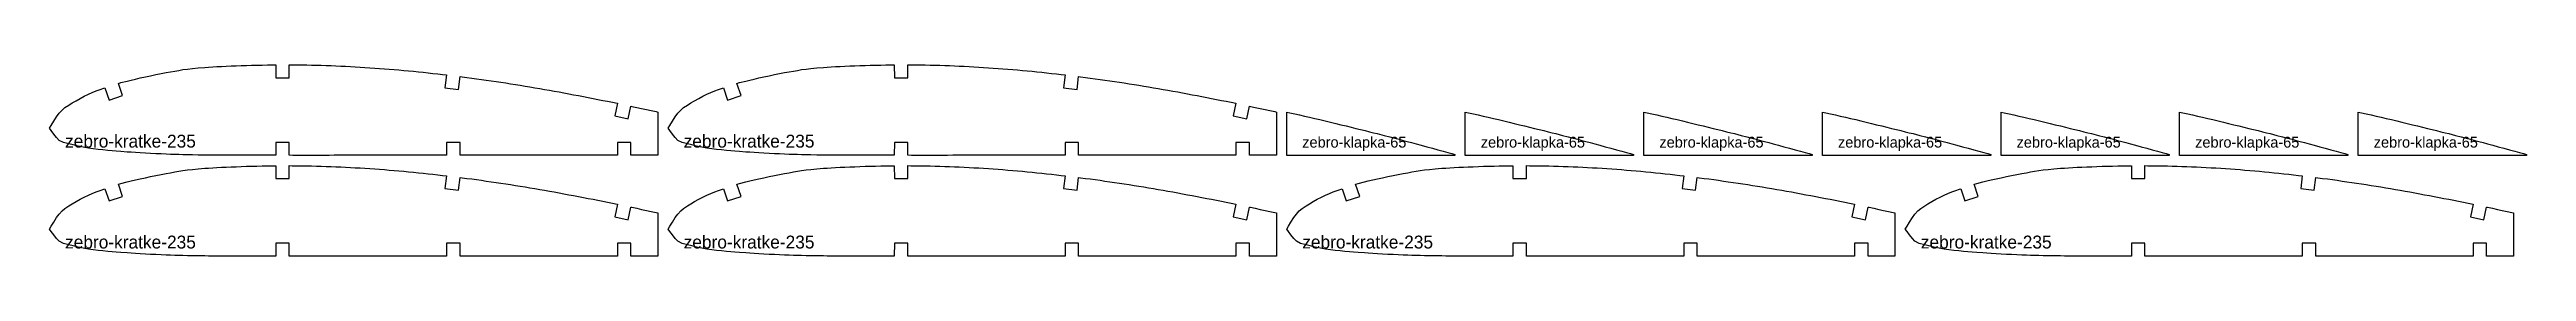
# Model space of a CAD drawing. Header units: metres. Extents: x 5 to 962, y 5 to 79.
import ezdxf

# ---------------------------------------------------------------- set-up
doc = ezdxf.new("R2010")
doc.units = ezdxf.units.M
doc.layers.add('CUT', color=7, linetype='CONTINUOUS')
doc.layers.add('POPIS', color=1, linetype='CONTINUOUS')

msp = doc.modelspace()

# ---------------------------------------------------------------- linework, layer by layer
at = {"layer": 'CUT'}
for points in [[(5, 54.61), (5.674, 55.724), (6.641, 57.338), (7.725, 59.05), (8.75, 60.46), (9.861, 61.671), (10.972, 62.582), (12.5, 63.61), (13.76, 64.404), (15.23, 65.279), (16.82, 66.177), (18.44, 67.039), (20, 67.81), (21.5, 68.476), (23, 69.076), (24.5, 69.628), (26, 70.15), (26.4, 70.286), (27.995, 65.547), (33.195, 67.261), (31.6, 72), (32.598, 72.292), (35, 72.91), (36.516, 73.276), (38.223, 73.678), (40.076, 74.105), (42.031, 74.543), (44.045, 74.979), (46.074, 75.401), (48.074, 75.795), (50, 76.15), (51.772, 76.469), (53.398, 76.768), (54.966, 77.047), (56.562, 77.309), (58.276, 77.552), (60.195, 77.78), (62.407, 77.992), (65, 78.19), (66.463, 78.285), (68.032, 78.379), (69.697, 78.472), (71.445, 78.561), (73.267, 78.648), (75.151, 78.731), (77.087, 78.81), (79.062, 78.884), (81.068, 78.951), (83.091, 79.013), (85.121, 79.067), (87.148, 79.114), (89.161, 79.152), (91.147, 79.181), (92.4, 79.194), (92.412, 74.194), (97.612, 74.206), (97.6, 79.206), (98.75, 79.201), (100.625, 79.185), (102.5, 79.161), (104.375, 79.129), (106.25, 79.089), (108.125, 79.043), (110, 78.989), (111.875, 78.927), (113.75, 78.859), (115.625, 78.784), (117.5, 78.702), (119.375, 78.614), (121.25, 78.519), (123.125, 78.417), (125, 78.31), (126.875, 78.195), (128.75, 78.073), (130.625, 77.943), (132.5, 77.807), (134.375, 77.663), (136.25, 77.512), (138.125, 77.354), (140, 77.19), (141.875, 77.02), (143.75, 76.844), (145.625, 76.662), (147.5, 76.474), (149.375, 76.281), (151.25, 76.082), (153.125, 75.878), (155, 75.67), (156.875, 75.456), (158.4, 75.276), (157.789, 70.314), (162.989, 69.673), (163.6, 74.636), (164.375, 74.537), (166.25, 74.293), (168.125, 74.043), (170, 73.787), (171.875, 73.526), (173.75, 73.26), (175.625, 72.989), (177.5, 72.712), (179.375, 72.431), (181.25, 72.145), (183.125, 71.855), (185, 71.56), (186.875, 71.259), (188.75, 70.953), (190.625, 70.641), (192.5, 70.324), (194.375, 70.001), (196.25, 69.673), (198.125, 69.34), (200, 69.002), (201.875, 68.66), (203.75, 68.314), (205.625, 67.964), (207.5, 67.61), (209.375, 67.252), (211.25, 66.891), (213.125, 66.527), (215, 66.16), (216.875, 65.789), (218.75, 65.414), (220.625, 65.035), (222.5, 64.652), (224.375, 64.265), (224.4, 64.26), (223.371, 59.367), (228.571, 58.273), (229.6, 63.166), (230, 63.081), (231.875, 62.679), (233.75, 62.273), (235.625, 61.864), (237.5, 61.452), (239.375, 61.036), (240, 60.896), (240, 44.11), (239, 44.11), (237, 44.11), (235, 44.11), (233, 44.11), (231, 44.11), (229.6, 44.11), (229.6, 49.11), (224.4, 49.11), (224.4, 44.11), (223, 44.11), (221, 44.11), (219, 44.11), (217, 44.11), (215, 44.11), (213, 44.11), (211, 44.11), (209, 44.11), (207, 44.11), (205, 44.11), (203, 44.11), (201, 44.11), (199, 44.11), (197, 44.11), (195, 44.11), (193, 44.11), (191, 44.11), (189, 44.11), (187, 44.11), (185, 44.11), (183, 44.11), (181, 44.11), (179, 44.11), (177, 44.11), (175, 44.11), (173, 44.11), (171, 44.11), (169, 44.11), (167, 44.11), (165, 44.11), (163.6, 44.11), (163.6, 49.11), (158.4, 49.11), (158.4, 44.11), (157, 44.11), (155, 44.11), (153, 44.11), (151, 44.11), (149, 44.11), (147, 44.11), (145, 44.11), (143, 44.11), (141, 44.11), (139, 44.11), (137, 44.11), (135, 44.11), (133, 44.11), (131, 44.11), (129, 44.11), (127, 44.11), (125, 44.11), (123, 44.11), (121, 44.109), (119, 44.108), (117, 44.107), (115, 44.106), (113, 44.105), (111, 44.105), (109, 44.104), (107, 44.103), (105, 44.103), (103, 44.103), (101, 44.104), (99, 44.105), (97.6, 44.107), (97.607, 49.107), (92.407, 49.113), (92.4, 44.113), (91.147, 44.115), (89.161, 44.117), (87.148, 44.12), (85.121, 44.122), (83.091, 44.125), (81.068, 44.128), (79.062, 44.132), (77.087, 44.137), (75.151, 44.142), (73.267, 44.149), (71.445, 44.156), (69.697, 44.165), (68.032, 44.175), (66.463, 44.187), (65, 44.2), (62.407, 44.229), (60.195, 44.26), (58.276, 44.295), (56.562, 44.335), (54.966, 44.38), (53.398, 44.432), (51.772, 44.491), (50, 44.56), (48.074, 44.641), (46.074, 44.735), (44.045, 44.838), (42.031, 44.948), (40.076, 45.059), (38.223, 45.169), (36.516, 45.274), (35, 45.37), (32.598, 45.534), (30.781, 45.679), (29.199, 45.827), (27.5, 46), (25.625, 46.189), (23.75, 46.388), (21.875, 46.618), (20, 46.9), (18.037, 47.26), (16.016, 47.68), (14.111, 48.115), (12.5, 48.52), (10.391, 49.017), (8.75, 49.9), (7.725, 50.954), (6.641, 52.341), (5.674, 53.685)], [(244, 54.61), (244.674, 55.724), (245.641, 57.338), (246.725, 59.05), (247.75, 60.46), (248.861, 61.671), (249.972, 62.582), (251.5, 63.61), (252.76, 64.404), (254.23, 65.279), (255.82, 66.177), (257.44, 67.039), (259, 67.81), (260.5, 68.476), (262, 69.076), (263.5, 69.628), (265, 70.15), (265.4, 70.286), (266.995, 65.547), (272.195, 67.261), (270.6, 72), (271.598, 72.292), (274, 72.91), (275.516, 73.276), (277.223, 73.678), (279.076, 74.105), (281.031, 74.543), (283.045, 74.979), (285.074, 75.401), (287.074, 75.795), (289, 76.15), (290.772, 76.469), (292.398, 76.768), (293.966, 77.047), (295.562, 77.309), (297.276, 77.552), (299.195, 77.78), (301.407, 77.992), (304, 78.19), (305.463, 78.285), (307.032, 78.379), (308.697, 78.472), (310.445, 78.561), (312.267, 78.648), (314.151, 78.731), (316.087, 78.81), (318.062, 78.884), (320.068, 78.951), (322.091, 79.013), (324.121, 79.067), (326.148, 79.114), (328.161, 79.152), (330.147, 79.181), (331.4, 79.194), (331.412, 74.194), (336.612, 74.206), (336.6, 79.206), (337.75, 79.201), (339.625, 79.185), (341.5, 79.161), (343.375, 79.129), (345.25, 79.089), (347.125, 79.043), (349, 78.989), (350.875, 78.927), (352.75, 78.859), (354.625, 78.784), (356.5, 78.702), (358.375, 78.614), (360.25, 78.519), (362.125, 78.417), (364, 78.31), (365.875, 78.195), (367.75, 78.073), (369.625, 77.943), (371.5, 77.807), (373.375, 77.663), (375.25, 77.512), (377.125, 77.354), (379, 77.19), (380.875, 77.02), (382.75, 76.844), (384.625, 76.662), (386.5, 76.474), (388.375, 76.281), (390.25, 76.082), (392.125, 75.878), (394, 75.67), (395.875, 75.456), (397.4, 75.276), (396.789, 70.314), (401.989, 69.673), (402.6, 74.636), (403.375, 74.537), (405.25, 74.293), (407.125, 74.043), (409, 73.787), (410.875, 73.526), (412.75, 73.26), (414.625, 72.989), (416.5, 72.712), (418.375, 72.431), (420.25, 72.145), (422.125, 71.855), (424, 71.56), (425.875, 71.259), (427.75, 70.953), (429.625, 70.641), (431.5, 70.324), (433.375, 70.001), (435.25, 69.673), (437.125, 69.34), (439, 69.002), (440.875, 68.66), (442.75, 68.314), (444.625, 67.964), (446.5, 67.61), (448.375, 67.252), (450.25, 66.891), (452.125, 66.527), (454, 66.16), (455.875, 65.789), (457.75, 65.414), (459.625, 65.035), (461.5, 64.652), (463.375, 64.265), (463.4, 64.26), (462.371, 59.367), (467.571, 58.273), (468.6, 63.166), (469, 63.081), (470.875, 62.679), (472.75, 62.273), (474.625, 61.864), (476.5, 61.452), (478.375, 61.036), (479, 60.896), (479, 44.11), (478, 44.11), (476, 44.11), (474, 44.11), (472, 44.11), (470, 44.11), (468.6, 44.11), (468.6, 49.11), (463.4, 49.11), (463.4, 44.11), (462, 44.11), (460, 44.11), (458, 44.11), (456, 44.11), (454, 44.11), (452, 44.11), (450, 44.11), (448, 44.11), (446, 44.11), (444, 44.11), (442, 44.11), (440, 44.11), (438, 44.11), (436, 44.11), (434, 44.11), (432, 44.11), (430, 44.11), (428, 44.11), (426, 44.11), (424, 44.11), (422, 44.11), (420, 44.11), (418, 44.11), (416, 44.11), (414, 44.11), (412, 44.11), (410, 44.11), (408, 44.11), (406, 44.11), (404, 44.11), (402.6, 44.11), (402.6, 49.11), (397.4, 49.11), (397.4, 44.11), (396, 44.11), (394, 44.11), (392, 44.11), (390, 44.11), (388, 44.11), (386, 44.11), (384, 44.11), (382, 44.11), (380, 44.11), (378, 44.11), (376, 44.11), (374, 44.11), (372, 44.11), (370, 44.11), (368, 44.11), (366, 44.11), (364, 44.11), (362, 44.11), (360, 44.109), (358, 44.108), (356, 44.107), (354, 44.106), (352, 44.105), (350, 44.105), (348, 44.104), (346, 44.103), (344, 44.103), (342, 44.103), (340, 44.104), (338, 44.105), (336.6, 44.107), (336.607, 49.107), (331.407, 49.113), (331.4, 44.113), (330.147, 44.115), (328.161, 44.117), (326.148, 44.12), (324.121, 44.122), (322.091, 44.125), (320.068, 44.128), (318.062, 44.132), (316.087, 44.137), (314.151, 44.142), (312.267, 44.149), (310.445, 44.156), (308.697, 44.165), (307.032, 44.175), (305.463, 44.187), (304, 44.2), (301.407, 44.229), (299.195, 44.26), (297.276, 44.295), (295.562, 44.335), (293.966, 44.38), (292.398, 44.432), (290.772, 44.491), (289, 44.56), (287.074, 44.641), (285.074, 44.735), (283.045, 44.838), (281.031, 44.948), (279.076, 45.059), (277.223, 45.169), (275.516, 45.274), (274, 45.37), (271.598, 45.534), (269.781, 45.679), (268.199, 45.827), (266.5, 46), (264.625, 46.189), (262.75, 46.388), (260.875, 46.618), (259, 46.9), (257.037, 47.26), (255.016, 47.68), (253.111, 48.115), (251.5, 48.52), (249.391, 49.017), (247.75, 49.9), (246.725, 50.954), (245.641, 52.341), (244.674, 53.685)], [(483, 60.89), (484.25, 60.61), (486.125, 60.188), (488, 59.763), (489.902, 59.327), (491.853, 58.874), (493.839, 58.408), (495.852, 57.931), (497.879, 57.447), (499.909, 56.958), (501.932, 56.468), (503.938, 55.979), (505.913, 55.496), (507.849, 55.02), (509.733, 54.555), (511.555, 54.104), (513.303, 53.671), (514.968, 53.257), (516.537, 52.867), (518, 52.503), (520.593, 51.854), (522.805, 51.291), (524.724, 50.793), (526.438, 50.341), (528.034, 49.914), (529.602, 49.49), (531.228, 49.05), (533, 48.573), (534.978, 48.04), (537.102, 47.462), (539.284, 46.864), (541.438, 46.272), (543.474, 45.711), (545.305, 45.206), (546.843, 44.781), (548, 44.463), (548, 44.103), (546.843, 44.103), (545.305, 44.103), (543.474, 44.103), (541.438, 44.103), (539.284, 44.103), (537.102, 44.103), (534.978, 44.103), (533, 44.103), (531.228, 44.103), (529.602, 44.103), (528.034, 44.103), (526.438, 44.103), (524.724, 44.103), (522.805, 44.103), (520.593, 44.103), (518, 44.103), (516.436, 44.103), (514.751, 44.103), (512.96, 44.103), (511.076, 44.103), (509.111, 44.103), (507.08, 44.103), (504.996, 44.103), (502.871, 44.103), (500.72, 44.103), (498.556, 44.103), (496.391, 44.103), (494.24, 44.103), (492.116, 44.103), (490.031, 44.103), (488, 44.103), (486, 44.103), (484, 44.103), (483, 44.103)], [(552, 60.89), (553.25, 60.61), (555.125, 60.188), (557, 59.763), (558.902, 59.327), (560.853, 58.874), (562.839, 58.408), (564.852, 57.931), (566.879, 57.447), (568.909, 56.958), (570.932, 56.468), (572.938, 55.979), (574.913, 55.496), (576.849, 55.02), (578.733, 54.555), (580.555, 54.104), (582.303, 53.671), (583.968, 53.257), (585.537, 52.867), (587, 52.503), (589.593, 51.854), (591.805, 51.291), (593.724, 50.793), (595.438, 50.341), (597.034, 49.914), (598.602, 49.49), (600.228, 49.05), (602, 48.573), (603.978, 48.04), (606.102, 47.462), (608.284, 46.864), (610.438, 46.272), (612.474, 45.711), (614.305, 45.206), (615.843, 44.781), (617, 44.463), (617, 44.103), (615.843, 44.103), (614.305, 44.103), (612.474, 44.103), (610.438, 44.103), (608.284, 44.103), (606.102, 44.103), (603.978, 44.103), (602, 44.103), (600.228, 44.103), (598.602, 44.103), (597.034, 44.103), (595.438, 44.103), (593.724, 44.103), (591.805, 44.103), (589.593, 44.103), (587, 44.103), (585.436, 44.103), (583.751, 44.103), (581.96, 44.103), (580.076, 44.103), (578.111, 44.103), (576.08, 44.103), (573.996, 44.103), (571.871, 44.103), (569.72, 44.103), (567.556, 44.103), (565.391, 44.103), (563.24, 44.103), (561.116, 44.103), (559.031, 44.103), (557, 44.103), (555, 44.103), (553, 44.103), (552, 44.103)], [(621, 60.89), (622.25, 60.61), (624.125, 60.188), (626, 59.763), (627.902, 59.327), (629.853, 58.874), (631.839, 58.408), (633.852, 57.931), (635.879, 57.447), (637.909, 56.958), (639.932, 56.468), (641.938, 55.979), (643.913, 55.496), (645.849, 55.02), (647.733, 54.555), (649.555, 54.104), (651.303, 53.671), (652.968, 53.257), (654.537, 52.867), (656, 52.503), (658.593, 51.854), (660.805, 51.291), (662.724, 50.793), (664.438, 50.341), (666.034, 49.914), (667.602, 49.49), (669.228, 49.05), (671, 48.573), (672.978, 48.04), (675.102, 47.462), (677.284, 46.864), (679.438, 46.272), (681.474, 45.711), (683.305, 45.206), (684.843, 44.781), (686, 44.463), (686, 44.103), (684.843, 44.103), (683.305, 44.103), (681.474, 44.103), (679.438, 44.103), (677.284, 44.103), (675.102, 44.103), (672.978, 44.103), (671, 44.103), (669.228, 44.103), (667.602, 44.103), (666.034, 44.103), (664.438, 44.103), (662.724, 44.103), (660.805, 44.103), (658.593, 44.103), (656, 44.103), (654.436, 44.103), (652.751, 44.103), (650.96, 44.103), (649.076, 44.103), (647.111, 44.103), (645.08, 44.103), (642.996, 44.103), (640.871, 44.103), (638.72, 44.103), (636.556, 44.103), (634.391, 44.103), (632.24, 44.103), (630.116, 44.103), (628.031, 44.103), (626, 44.103), (624, 44.103), (622, 44.103), (621, 44.103)], [(690, 60.89), (691.25, 60.61), (693.125, 60.188), (695, 59.763), (696.902, 59.327), (698.853, 58.874), (700.839, 58.408), (702.852, 57.931), (704.879, 57.447), (706.909, 56.958), (708.932, 56.468), (710.938, 55.979), (712.913, 55.496), (714.849, 55.02), (716.733, 54.555), (718.555, 54.104), (720.303, 53.671), (721.968, 53.257), (723.537, 52.867), (725, 52.503), (727.593, 51.854), (729.805, 51.291), (731.724, 50.793), (733.438, 50.341), (735.034, 49.914), (736.602, 49.49), (738.228, 49.05), (740, 48.573), (741.978, 48.04), (744.102, 47.462), (746.284, 46.864), (748.438, 46.272), (750.474, 45.711), (752.305, 45.206), (753.843, 44.781), (755, 44.463), (755, 44.103), (753.843, 44.103), (752.305, 44.103), (750.474, 44.103), (748.438, 44.103), (746.284, 44.103), (744.102, 44.103), (741.978, 44.103), (740, 44.103), (738.228, 44.103), (736.602, 44.103), (735.034, 44.103), (733.438, 44.103), (731.724, 44.103), (729.805, 44.103), (727.593, 44.103), (725, 44.103), (723.436, 44.103), (721.751, 44.103), (719.96, 44.103), (718.076, 44.103), (716.111, 44.103), (714.08, 44.103), (711.996, 44.103), (709.871, 44.103), (707.72, 44.103), (705.556, 44.103), (703.391, 44.103), (701.24, 44.103), (699.116, 44.103), (697.031, 44.103), (695, 44.103), (693, 44.103), (691, 44.103), (690, 44.103)], [(759, 60.89), (760.25, 60.61), (762.125, 60.188), (764, 59.763), (765.902, 59.327), (767.853, 58.874), (769.839, 58.408), (771.852, 57.931), (773.879, 57.447), (775.909, 56.958), (777.932, 56.468), (779.938, 55.979), (781.913, 55.496), (783.849, 55.02), (785.733, 54.555), (787.555, 54.104), (789.303, 53.671), (790.968, 53.257), (792.537, 52.867), (794, 52.503), (796.593, 51.854), (798.805, 51.291), (800.724, 50.793), (802.438, 50.341), (804.034, 49.914), (805.602, 49.49), (807.228, 49.05), (809, 48.573), (810.978, 48.04), (813.102, 47.462), (815.284, 46.864), (817.438, 46.272), (819.474, 45.711), (821.305, 45.206), (822.843, 44.781), (824, 44.463), (824, 44.103), (822.843, 44.103), (821.305, 44.103), (819.474, 44.103), (817.438, 44.103), (815.284, 44.103), (813.102, 44.103), (810.978, 44.103), (809, 44.103), (807.228, 44.103), (805.602, 44.103), (804.034, 44.103), (802.438, 44.103), (800.724, 44.103), (798.805, 44.103), (796.593, 44.103), (794, 44.103), (792.436, 44.103), (790.751, 44.103), (788.96, 44.103), (787.076, 44.103), (785.111, 44.103), (783.08, 44.103), (780.996, 44.103), (778.871, 44.103), (776.72, 44.103), (774.556, 44.103), (772.391, 44.103), (770.24, 44.103), (768.116, 44.103), (766.031, 44.103), (764, 44.103), (762, 44.103), (760, 44.103), (759, 44.103)], [(828, 60.89), (829.25, 60.61), (831.125, 60.188), (833, 59.763), (834.902, 59.327), (836.853, 58.874), (838.839, 58.408), (840.852, 57.931), (842.879, 57.447), (844.909, 56.958), (846.932, 56.468), (848.938, 55.979), (850.913, 55.496), (852.849, 55.02), (854.733, 54.555), (856.555, 54.104), (858.303, 53.671), (859.968, 53.257), (861.537, 52.867), (863, 52.503), (865.593, 51.854), (867.805, 51.291), (869.724, 50.793), (871.438, 50.341), (873.034, 49.914), (874.602, 49.49), (876.228, 49.05), (878, 48.573), (879.978, 48.04), (882.102, 47.462), (884.284, 46.864), (886.438, 46.272), (888.474, 45.711), (890.305, 45.206), (891.843, 44.781), (893, 44.463), (893, 44.103), (891.843, 44.103), (890.305, 44.103), (888.474, 44.103), (886.438, 44.103), (884.284, 44.103), (882.102, 44.103), (879.978, 44.103), (878, 44.103), (876.228, 44.103), (874.602, 44.103), (873.034, 44.103), (871.438, 44.103), (869.724, 44.103), (867.805, 44.103), (865.593, 44.103), (863, 44.103), (861.436, 44.103), (859.751, 44.103), (857.96, 44.103), (856.076, 44.103), (854.111, 44.103), (852.08, 44.103), (849.996, 44.103), (847.871, 44.103), (845.72, 44.103), (843.556, 44.103), (841.391, 44.103), (839.24, 44.103), (837.116, 44.103), (835.031, 44.103), (833, 44.103), (831, 44.103), (829, 44.103), (828, 44.103)], [(897, 60.89), (898.25, 60.61), (900.125, 60.188), (902, 59.763), (903.902, 59.327), (905.853, 58.874), (907.839, 58.408), (909.852, 57.931), (911.879, 57.447), (913.909, 56.958), (915.932, 56.468), (917.938, 55.979), (919.913, 55.496), (921.849, 55.02), (923.733, 54.555), (925.555, 54.104), (927.303, 53.671), (928.968, 53.257), (930.537, 52.867), (932, 52.503), (934.593, 51.854), (936.805, 51.291), (938.724, 50.793), (940.438, 50.341), (942.034, 49.914), (943.602, 49.49), (945.228, 49.05), (947, 48.573), (948.978, 48.04), (951.102, 47.462), (953.284, 46.864), (955.438, 46.272), (957.474, 45.711), (959.305, 45.206), (960.843, 44.781), (962, 44.463), (962, 44.103), (960.843, 44.103), (959.305, 44.103), (957.474, 44.103), (955.438, 44.103), (953.284, 44.103), (951.102, 44.103), (948.978, 44.103), (947, 44.103), (945.228, 44.103), (943.602, 44.103), (942.034, 44.103), (940.438, 44.103), (938.724, 44.103), (936.805, 44.103), (934.593, 44.103), (932, 44.103), (930.436, 44.103), (928.751, 44.103), (926.96, 44.103), (925.076, 44.103), (923.111, 44.103), (921.08, 44.103), (918.996, 44.103), (916.871, 44.103), (914.72, 44.103), (912.556, 44.103), (910.391, 44.103), (908.24, 44.103), (906.116, 44.103), (904.031, 44.103), (902, 44.103), (900, 44.103), (898, 44.103), (897, 44.103)], [(5, 15.507), (5.674, 16.621), (6.641, 18.235), (7.725, 19.947), (8.75, 21.357), (9.861, 22.568), (10.972, 23.479), (12.5, 24.507), (13.76, 25.301), (15.23, 26.176), (16.82, 27.073), (18.44, 27.936), (20, 28.707), (21.5, 29.373), (23, 29.973), (24.5, 30.525), (26, 31.047), (26.4, 31.183), (27.995, 26.444), (33.195, 28.158), (31.6, 32.897), (32.598, 33.189), (35, 33.807), (36.516, 34.172), (38.223, 34.575), (40.076, 35.002), (42.031, 35.44), (44.045, 35.876), (46.074, 36.298), (48.074, 36.692), (50, 37.047), (51.772, 37.366), (53.398, 37.665), (54.966, 37.944), (56.562, 38.205), (58.276, 38.449), (60.195, 38.677), (62.407, 38.889), (65, 39.087), (66.463, 39.182), (68.032, 39.276), (69.697, 39.368), (71.445, 39.458), (73.267, 39.545), (75.151, 39.628), (77.087, 39.707), (79.062, 39.78), (81.068, 39.848), (83.091, 39.91), (85.121, 39.964), (87.148, 40.011), (89.161, 40.049), (91.147, 40.078), (92.4, 40.091), (92.412, 35.091), (97.612, 35.103), (97.6, 40.103), (98.75, 40.098), (100.625, 40.082), (102.5, 40.057), (104.375, 40.026), (106.25, 39.986), (108.125, 39.939), (110, 39.885), (111.875, 39.824), (113.75, 39.756), (115.625, 39.681), (117.5, 39.599), (119.375, 39.511), (121.25, 39.416), (123.125, 39.314), (125, 39.207), (126.875, 39.092), (128.75, 38.97), (130.625, 38.84), (132.5, 38.703), (134.375, 38.56), (136.25, 38.409), (138.125, 38.251), (140, 38.087), (141.875, 37.917), (143.75, 37.741), (145.625, 37.559), (147.5, 37.371), (149.375, 37.177), (151.25, 36.979), (153.125, 36.775), (155, 36.567), (156.875, 36.353), (158.4, 36.173), (157.789, 31.211), (162.989, 30.57), (163.6, 35.533), (164.375, 35.434), (166.25, 35.19), (168.125, 34.94), (170, 34.684), (171.875, 34.423), (173.75, 34.157), (175.625, 33.886), (177.5, 33.609), (179.375, 33.328), (181.25, 33.042), (183.125, 32.752), (185, 32.457), (186.875, 32.156), (188.75, 31.85), (190.625, 31.538), (192.5, 31.221), (194.375, 30.898), (196.25, 30.57), (198.125, 30.237), (200, 29.899), (201.875, 29.557), (203.75, 29.211), (205.625, 28.861), (207.5, 28.507), (209.375, 28.149), (211.25, 27.788), (213.125, 27.424), (215, 27.057), (216.875, 26.686), (218.75, 26.311), (220.625, 25.932), (222.5, 25.549), (224.375, 25.162), (224.4, 25.157), (223.371, 20.264), (228.571, 19.17), (229.6, 24.063), (230, 23.978), (231.875, 23.576), (233.75, 23.17), (235.625, 22.761), (237.5, 22.349), (239.375, 21.933), (240, 21.793), (240, 5.007), (239, 5.007), (237, 5.007), (235, 5.007), (233, 5.007), (231, 5.007), (229.6, 5.007), (229.6, 10.007), (224.4, 10.007), (224.4, 5.007), (223, 5.007), (221, 5.007), (219, 5.007), (217, 5.007), (215, 5.007), (213, 5.007), (211, 5.007), (209, 5.007), (207, 5.007), (205, 5.007), (203, 5.007), (201, 5.007), (199, 5.007), (197, 5.007), (195, 5.007), (193, 5.007), (191, 5.007), (189, 5.007), (187, 5.007), (185, 5.007), (183, 5.007), (181, 5.007), (179, 5.007), (177, 5.007), (175, 5.007), (173, 5.007), (171, 5.007), (169, 5.007), (167, 5.007), (165, 5.007), (163.6, 5.007), (163.6, 10.007), (158.4, 10.007), (158.4, 5.007), (157, 5.007), (155, 5.007), (153, 5.007), (151, 5.007), (149, 5.007), (147, 5.007), (145, 5.007), (143, 5.007), (141, 5.007), (139, 5.007), (137, 5.007), (135, 5.007), (133, 5.007), (131, 5.007), (129, 5.007), (127, 5.007), (125, 5.007), (123, 5.006), (121, 5.006), (119, 5.005), (117, 5.004), (115, 5.003), (113, 5.002), (111, 5.001), (109, 5.001), (107, 5), (105, 5), (103, 5), (101, 5.001), (99, 5.002), (97.6, 5.003), (97.607, 10.003), (92.407, 10.01), (92.4, 5.01), (91.147, 5.012), (89.161, 5.014), (87.148, 5.017), (85.121, 5.019), (83.091, 5.022), (81.068, 5.025), (79.062, 5.029), (77.087, 5.034), (75.151, 5.039), (73.267, 5.046), (71.445, 5.053), (69.697, 5.062), (68.032, 5.072), (66.463, 5.083), (65, 5.097), (62.407, 5.126), (60.195, 5.157), (58.276, 5.192), (56.562, 5.232), (54.966, 5.277), (53.398, 5.329), (51.772, 5.388), (50, 5.457), (48.074, 5.538), (46.074, 5.632), (44.045, 5.735), (42.031, 5.845), (40.076, 5.956), (38.223, 6.066), (36.516, 6.171), (35, 6.267), (32.598, 6.43), (30.781, 6.576), (29.199, 6.724), (27.5, 6.897), (25.625, 7.086), (23.75, 7.285), (21.875, 7.515), (20, 7.797), (18.037, 8.157), (16.016, 8.577), (14.111, 9.012), (12.5, 9.417), (10.391, 9.914), (8.75, 10.797), (7.725, 11.85), (6.641, 13.238), (5.674, 14.582)], [(244, 15.507), (244.674, 16.621), (245.641, 18.235), (246.725, 19.947), (247.75, 21.357), (248.861, 22.568), (249.972, 23.479), (251.5, 24.507), (252.76, 25.301), (254.23, 26.176), (255.82, 27.073), (257.44, 27.936), (259, 28.707), (260.5, 29.373), (262, 29.973), (263.5, 30.525), (265, 31.047), (265.4, 31.183), (266.995, 26.444), (272.195, 28.158), (270.6, 32.897), (271.598, 33.189), (274, 33.807), (275.516, 34.172), (277.223, 34.575), (279.076, 35.002), (281.031, 35.44), (283.045, 35.876), (285.074, 36.298), (287.074, 36.692), (289, 37.047), (290.772, 37.366), (292.398, 37.665), (293.966, 37.944), (295.562, 38.205), (297.276, 38.449), (299.195, 38.677), (301.407, 38.889), (304, 39.087), (305.463, 39.182), (307.032, 39.276), (308.697, 39.368), (310.445, 39.458), (312.267, 39.545), (314.151, 39.628), (316.087, 39.707), (318.062, 39.78), (320.068, 39.848), (322.091, 39.91), (324.121, 39.964), (326.148, 40.011), (328.161, 40.049), (330.147, 40.078), (331.4, 40.091), (331.412, 35.091), (336.612, 35.103), (336.6, 40.103), (337.75, 40.098), (339.625, 40.082), (341.5, 40.057), (343.375, 40.026), (345.25, 39.986), (347.125, 39.939), (349, 39.885), (350.875, 39.824), (352.75, 39.756), (354.625, 39.681), (356.5, 39.599), (358.375, 39.511), (360.25, 39.416), (362.125, 39.314), (364, 39.207), (365.875, 39.092), (367.75, 38.97), (369.625, 38.84), (371.5, 38.703), (373.375, 38.56), (375.25, 38.409), (377.125, 38.251), (379, 38.087), (380.875, 37.917), (382.75, 37.741), (384.625, 37.559), (386.5, 37.371), (388.375, 37.177), (390.25, 36.979), (392.125, 36.775), (394, 36.567), (395.875, 36.353), (397.4, 36.173), (396.789, 31.211), (401.989, 30.57), (402.6, 35.533), (403.375, 35.434), (405.25, 35.19), (407.125, 34.94), (409, 34.684), (410.875, 34.423), (412.75, 34.157), (414.625, 33.886), (416.5, 33.609), (418.375, 33.328), (420.25, 33.042), (422.125, 32.752), (424, 32.457), (425.875, 32.156), (427.75, 31.85), (429.625, 31.538), (431.5, 31.221), (433.375, 30.898), (435.25, 30.57), (437.125, 30.237), (439, 29.899), (440.875, 29.557), (442.75, 29.211), (444.625, 28.861), (446.5, 28.507), (448.375, 28.149), (450.25, 27.788), (452.125, 27.424), (454, 27.057), (455.875, 26.686), (457.75, 26.311), (459.625, 25.932), (461.5, 25.549), (463.375, 25.162), (463.4, 25.157), (462.371, 20.264), (467.571, 19.17), (468.6, 24.063), (469, 23.978), (470.875, 23.576), (472.75, 23.17), (474.625, 22.761), (476.5, 22.349), (478.375, 21.933), (479, 21.793), (479, 5.007), (478, 5.007), (476, 5.007), (474, 5.007), (472, 5.007), (470, 5.007), (468.6, 5.007), (468.6, 10.007), (463.4, 10.007), (463.4, 5.007), (462, 5.007), (460, 5.007), (458, 5.007), (456, 5.007), (454, 5.007), (452, 5.007), (450, 5.007), (448, 5.007), (446, 5.007), (444, 5.007), (442, 5.007), (440, 5.007), (438, 5.007), (436, 5.007), (434, 5.007), (432, 5.007), (430, 5.007), (428, 5.007), (426, 5.007), (424, 5.007), (422, 5.007), (420, 5.007), (418, 5.007), (416, 5.007), (414, 5.007), (412, 5.007), (410, 5.007), (408, 5.007), (406, 5.007), (404, 5.007), (402.6, 5.007), (402.6, 10.007), (397.4, 10.007), (397.4, 5.007), (396, 5.007), (394, 5.007), (392, 5.007), (390, 5.007), (388, 5.007), (386, 5.007), (384, 5.007), (382, 5.007), (380, 5.007), (378, 5.007), (376, 5.007), (374, 5.007), (372, 5.007), (370, 5.007), (368, 5.007), (366, 5.007), (364, 5.007), (362, 5.006), (360, 5.006), (358, 5.005), (356, 5.004), (354, 5.003), (352, 5.002), (350, 5.001), (348, 5.001), (346, 5), (344, 5), (342, 5), (340, 5.001), (338, 5.002), (336.6, 5.003), (336.607, 10.003), (331.407, 10.01), (331.4, 5.01), (330.147, 5.012), (328.161, 5.014), (326.148, 5.017), (324.121, 5.019), (322.091, 5.022), (320.068, 5.025), (318.062, 5.029), (316.087, 5.034), (314.151, 5.039), (312.267, 5.046), (310.445, 5.053), (308.697, 5.062), (307.032, 5.072), (305.463, 5.083), (304, 5.097), (301.407, 5.126), (299.195, 5.157), (297.276, 5.192), (295.562, 5.232), (293.966, 5.277), (292.398, 5.329), (290.772, 5.388), (289, 5.457), (287.074, 5.538), (285.074, 5.632), (283.045, 5.735), (281.031, 5.845), (279.076, 5.956), (277.223, 6.066), (275.516, 6.171), (274, 6.267), (271.598, 6.43), (269.781, 6.576), (268.199, 6.724), (266.5, 6.897), (264.625, 7.086), (262.75, 7.285), (260.875, 7.515), (259, 7.797), (257.037, 8.157), (255.016, 8.577), (253.111, 9.012), (251.5, 9.417), (249.391, 9.914), (247.75, 10.797), (246.725, 11.85), (245.641, 13.238), (244.674, 14.582)], [(483, 15.507), (483.674, 16.621), (484.641, 18.235), (485.725, 19.947), (486.75, 21.357), (487.861, 22.568), (488.972, 23.479), (490.5, 24.507), (491.76, 25.301), (493.23, 26.176), (494.82, 27.073), (496.44, 27.936), (498, 28.707), (499.5, 29.373), (501, 29.973), (502.5, 30.525), (504, 31.047), (504.4, 31.183), (505.995, 26.444), (511.195, 28.158), (509.6, 32.897), (510.598, 33.189), (513, 33.807), (514.516, 34.172), (516.223, 34.575), (518.076, 35.002), (520.031, 35.44), (522.045, 35.876), (524.074, 36.298), (526.074, 36.692), (528, 37.047), (529.772, 37.366), (531.398, 37.665), (532.966, 37.944), (534.562, 38.205), (536.276, 38.449), (538.195, 38.677), (540.407, 38.889), (543, 39.087), (544.463, 39.182), (546.032, 39.276), (547.697, 39.368), (549.445, 39.458), (551.267, 39.545), (553.151, 39.628), (555.087, 39.707), (557.062, 39.78), (559.068, 39.848), (561.091, 39.91), (563.121, 39.964), (565.148, 40.011), (567.161, 40.049), (569.147, 40.078), (570.4, 40.091), (570.412, 35.091), (575.612, 35.103), (575.6, 40.103), (576.75, 40.098), (578.625, 40.082), (580.5, 40.057), (582.375, 40.026), (584.25, 39.986), (586.125, 39.939), (588, 39.885), (589.875, 39.824), (591.75, 39.756), (593.625, 39.681), (595.5, 39.599), (597.375, 39.511), (599.25, 39.416), (601.125, 39.314), (603, 39.207), (604.875, 39.092), (606.75, 38.97), (608.625, 38.84), (610.5, 38.703), (612.375, 38.56), (614.25, 38.409), (616.125, 38.251), (618, 38.087), (619.875, 37.917), (621.75, 37.741), (623.625, 37.559), (625.5, 37.371), (627.375, 37.177), (629.25, 36.979), (631.125, 36.775), (633, 36.567), (634.875, 36.353), (636.4, 36.173), (635.789, 31.211), (640.989, 30.57), (641.6, 35.533), (642.375, 35.434), (644.25, 35.19), (646.125, 34.94), (648, 34.684), (649.875, 34.423), (651.75, 34.157), (653.625, 33.886), (655.5, 33.609), (657.375, 33.328), (659.25, 33.042), (661.125, 32.752), (663, 32.457), (664.875, 32.156), (666.75, 31.85), (668.625, 31.538), (670.5, 31.221), (672.375, 30.898), (674.25, 30.57), (676.125, 30.237), (678, 29.899), (679.875, 29.557), (681.75, 29.211), (683.625, 28.861), (685.5, 28.507), (687.375, 28.149), (689.25, 27.788), (691.125, 27.424), (693, 27.057), (694.875, 26.686), (696.75, 26.311), (698.625, 25.932), (700.5, 25.549), (702.375, 25.162), (702.4, 25.157), (701.371, 20.264), (706.571, 19.17), (707.6, 24.063), (708, 23.978), (709.875, 23.576), (711.75, 23.17), (713.625, 22.761), (715.5, 22.349), (717.375, 21.933), (718, 21.793), (718, 5.007), (717, 5.007), (715, 5.007), (713, 5.007), (711, 5.007), (709, 5.007), (707.6, 5.007), (707.6, 10.007), (702.4, 10.007), (702.4, 5.007), (701, 5.007), (699, 5.007), (697, 5.007), (695, 5.007), (693, 5.007), (691, 5.007), (689, 5.007), (687, 5.007), (685, 5.007), (683, 5.007), (681, 5.007), (679, 5.007), (677, 5.007), (675, 5.007), (673, 5.007), (671, 5.007), (669, 5.007), (667, 5.007), (665, 5.007), (663, 5.007), (661, 5.007), (659, 5.007), (657, 5.007), (655, 5.007), (653, 5.007), (651, 5.007), (649, 5.007), (647, 5.007), (645, 5.007), (643, 5.007), (641.6, 5.007), (641.6, 10.007), (636.4, 10.007), (636.4, 5.007), (635, 5.007), (633, 5.007), (631, 5.007), (629, 5.007), (627, 5.007), (625, 5.007), (623, 5.007), (621, 5.007), (619, 5.007), (617, 5.007), (615, 5.007), (613, 5.007), (611, 5.007), (609, 5.007), (607, 5.007), (605, 5.007), (603, 5.007), (601, 5.006), (599, 5.006), (597, 5.005), (595, 5.004), (593, 5.003), (591, 5.002), (589, 5.001), (587, 5.001), (585, 5), (583, 5), (581, 5), (579, 5.001), (577, 5.002), (575.6, 5.003), (575.607, 10.003), (570.407, 10.01), (570.4, 5.01), (569.147, 5.012), (567.161, 5.014), (565.148, 5.017), (563.121, 5.019), (561.091, 5.022), (559.068, 5.025), (557.062, 5.029), (555.087, 5.034), (553.151, 5.039), (551.267, 5.046), (549.445, 5.053), (547.697, 5.062), (546.032, 5.072), (544.463, 5.083), (543, 5.097), (540.407, 5.126), (538.195, 5.157), (536.276, 5.192), (534.562, 5.232), (532.966, 5.277), (531.398, 5.329), (529.772, 5.388), (528, 5.457), (526.074, 5.538), (524.074, 5.632), (522.045, 5.735), (520.031, 5.845), (518.076, 5.956), (516.223, 6.066), (514.516, 6.171), (513, 6.267), (510.598, 6.43), (508.781, 6.576), (507.199, 6.724), (505.5, 6.897), (503.625, 7.086), (501.75, 7.285), (499.875, 7.515), (498, 7.797), (496.037, 8.157), (494.016, 8.577), (492.111, 9.012), (490.5, 9.417), (488.391, 9.914), (486.75, 10.797), (485.725, 11.85), (484.641, 13.238), (483.674, 14.582)], [(722, 15.507), (722.674, 16.621), (723.641, 18.235), (724.725, 19.947), (725.75, 21.357), (726.861, 22.568), (727.972, 23.479), (729.5, 24.507), (730.76, 25.301), (732.23, 26.176), (733.82, 27.073), (735.44, 27.936), (737, 28.707), (738.5, 29.373), (740, 29.973), (741.5, 30.525), (743, 31.047), (743.4, 31.183), (744.995, 26.444), (750.195, 28.158), (748.6, 32.897), (749.598, 33.189), (752, 33.807), (753.516, 34.172), (755.223, 34.575), (757.076, 35.002), (759.031, 35.44), (761.045, 35.876), (763.074, 36.298), (765.074, 36.692), (767, 37.047), (768.772, 37.366), (770.398, 37.665), (771.966, 37.944), (773.562, 38.205), (775.276, 38.449), (777.195, 38.677), (779.407, 38.889), (782, 39.087), (783.463, 39.182), (785.032, 39.276), (786.697, 39.368), (788.445, 39.458), (790.267, 39.545), (792.151, 39.628), (794.087, 39.707), (796.062, 39.78), (798.068, 39.848), (800.091, 39.91), (802.121, 39.964), (804.148, 40.011), (806.161, 40.049), (808.147, 40.078), (809.4, 40.091), (809.412, 35.091), (814.612, 35.103), (814.6, 40.103), (815.75, 40.098), (817.625, 40.082), (819.5, 40.057), (821.375, 40.026), (823.25, 39.986), (825.125, 39.939), (827, 39.885), (828.875, 39.824), (830.75, 39.756), (832.625, 39.681), (834.5, 39.599), (836.375, 39.511), (838.25, 39.416), (840.125, 39.314), (842, 39.207), (843.875, 39.092), (845.75, 38.97), (847.625, 38.84), (849.5, 38.703), (851.375, 38.56), (853.25, 38.409), (855.125, 38.251), (857, 38.087), (858.875, 37.917), (860.75, 37.741), (862.625, 37.559), (864.5, 37.371), (866.375, 37.177), (868.25, 36.979), (870.125, 36.775), (872, 36.567), (873.875, 36.353), (875.4, 36.173), (874.789, 31.211), (879.989, 30.57), (880.6, 35.533), (881.375, 35.434), (883.25, 35.19), (885.125, 34.94), (887, 34.684), (888.875, 34.423), (890.75, 34.157), (892.625, 33.886), (894.5, 33.609), (896.375, 33.328), (898.25, 33.042), (900.125, 32.752), (902, 32.457), (903.875, 32.156), (905.75, 31.85), (907.625, 31.538), (909.5, 31.221), (911.375, 30.898), (913.25, 30.57), (915.125, 30.237), (917, 29.899), (918.875, 29.557), (920.75, 29.211), (922.625, 28.861), (924.5, 28.507), (926.375, 28.149), (928.25, 27.788), (930.125, 27.424), (932, 27.057), (933.875, 26.686), (935.75, 26.311), (937.625, 25.932), (939.5, 25.549), (941.375, 25.162), (941.4, 25.157), (940.371, 20.264), (945.571, 19.17), (946.6, 24.063), (947, 23.978), (948.875, 23.576), (950.75, 23.17), (952.625, 22.761), (954.5, 22.349), (956.375, 21.933), (957, 21.793), (957, 5.007), (956, 5.007), (954, 5.007), (952, 5.007), (950, 5.007), (948, 5.007), (946.6, 5.007), (946.6, 10.007), (941.4, 10.007), (941.4, 5.007), (940, 5.007), (938, 5.007), (936, 5.007), (934, 5.007), (932, 5.007), (930, 5.007), (928, 5.007), (926, 5.007), (924, 5.007), (922, 5.007), (920, 5.007), (918, 5.007), (916, 5.007), (914, 5.007), (912, 5.007), (910, 5.007), (908, 5.007), (906, 5.007), (904, 5.007), (902, 5.007), (900, 5.007), (898, 5.007), (896, 5.007), (894, 5.007), (892, 5.007), (890, 5.007), (888, 5.007), (886, 5.007), (884, 5.007), (882, 5.007), (880.6, 5.007), (880.6, 10.007), (875.4, 10.007), (875.4, 5.007), (874, 5.007), (872, 5.007), (870, 5.007), (868, 5.007), (866, 5.007), (864, 5.007), (862, 5.007), (860, 5.007), (858, 5.007), (856, 5.007), (854, 5.007), (852, 5.007), (850, 5.007), (848, 5.007), (846, 5.007), (844, 5.007), (842, 5.007), (840, 5.006), (838, 5.006), (836, 5.005), (834, 5.004), (832, 5.003), (830, 5.002), (828, 5.001), (826, 5.001), (824, 5), (822, 5), (820, 5), (818, 5.001), (816, 5.002), (814.6, 5.003), (814.607, 10.003), (809.407, 10.01), (809.4, 5.01), (808.147, 5.012), (806.161, 5.014), (804.148, 5.017), (802.121, 5.019), (800.091, 5.022), (798.068, 5.025), (796.062, 5.029), (794.087, 5.034), (792.151, 5.039), (790.267, 5.046), (788.445, 5.053), (786.697, 5.062), (785.032, 5.072), (783.463, 5.083), (782, 5.097), (779.407, 5.126), (777.195, 5.157), (775.276, 5.192), (773.562, 5.232), (771.966, 5.277), (770.398, 5.329), (768.772, 5.388), (767, 5.457), (765.074, 5.538), (763.074, 5.632), (761.045, 5.735), (759.031, 5.845), (757.076, 5.956), (755.223, 6.066), (753.516, 6.171), (752, 6.267), (749.598, 6.43), (747.781, 6.576), (746.199, 6.724), (744.5, 6.897), (742.625, 7.086), (740.75, 7.285), (738.875, 7.515), (737, 7.797), (735.037, 8.157), (733.016, 8.577), (731.111, 9.012), (729.5, 9.417), (727.391, 9.914), (725.75, 10.797), (724.725, 11.85), (723.641, 13.238), (722.674, 14.582)]]:
    msp.add_lwpolyline(points, close=True, dxfattribs=at)

# ---------------------------------------------------------------- texts
at = {"layer": 'POPIS'}
for s, height, p in [('zebro-kratke-235', 5, (11, 47.103)), ('zebro-kratke-235', 5, (250, 47.103)), ('zebro-klapka-65', 4.197, (489, 47.103)), ('zebro-klapka-65', 4.197, (558, 47.103)), ('zebro-klapka-65', 4.197, (627, 47.103)), ('zebro-klapka-65', 4.197, (696, 47.103)), ('zebro-klapka-65', 4.197, (765, 47.103)), ('zebro-klapka-65', 4.197, (834, 47.103)), ('zebro-klapka-65', 4.197, (903, 47.103)), ('zebro-kratke-235', 5, (11, 8)), ('zebro-kratke-235', 5, (250, 8)), ('zebro-kratke-235', 5, (489, 8)), ('zebro-kratke-235', 5, (728, 8))]:
    msp.add_text(s, height=height, dxfattribs=at).set_placement(p)

doc.saveas('drawing.dxf')
